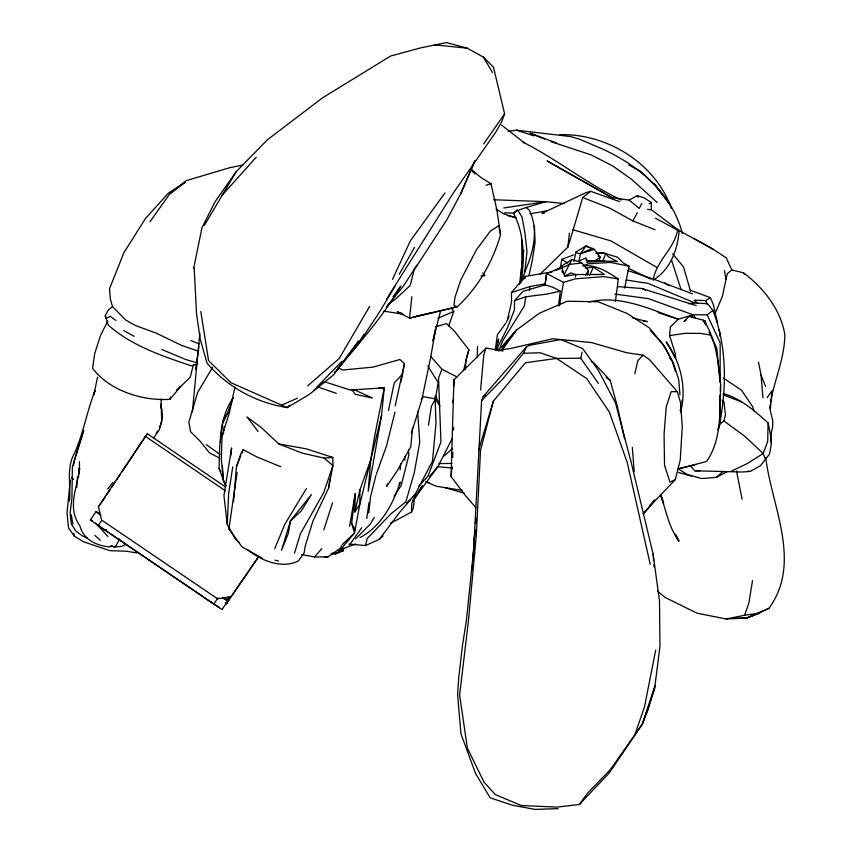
<?xml version="1.0" encoding="UTF-8"?>
<svg xmlns="http://www.w3.org/2000/svg" width="852" height="852" viewBox="0 0 852 852"><rect width="100%" height="100%" fill="white"/><g stroke="black" fill="none" stroke-linecap="round" stroke-linejoin="round"><path stroke-width="1.28" d="M379.044 387.83L384.252 387.809L381.568 415.371L370.758 459.846L359.874 490.007L359.863 504.096L354.517 533.033L338.031 552.511L336.05 553.651M558.486 305.932L560.318 291.139L552.66 287.177L545.056 284.877L523.021 291.341L514.512 300.671L514.448 309.894L507.334 328.052L496.95 348.692M720.153 394.913L719.812 424.85L717.778 429.717M324.186 381.632L350.289 390.046L384.252 387.809L374.55 436.618L370.758 459.846L359.863 504.096L354.837 512.02L355.167 493.798L349.597 526.323M477.301 356.977L477.503 346.508M723.369 393.603C740.846 398.512 754.861 411.058 768.089 422.901L767.705 441.432L763.168 453.53L746.938 463.754L731.517 471.039M78.522 477.322L78.735 468.334M69.438 500.997C71.206 485.065 65.977 468.451 74.316 453.637C83.443 433.423 86.851 411.356 94.987 390.78M224.885 484.117L219.06 468.376L219.773 445.319L222.734 423.103L228.261 411.079L233.235 397.575M234.939 386.904L229.433 412.666L222.052 435.894L221.339 459.228L223.32 480.081L226.057 486.13M452.678 457.375L452.838 452.178M392.591 521.797L390.546 523.373L411.473 512.031L411.825 502.786L422.379 485.768L412.89 500.656L437.907 466.608L452.167 438.642M453.573 429.983L453.679 427.331M558.06 808.644L535.109 809.4L512.371 805.215L490.177 797.823L475.522 773.382L460.921 733.732L457.599 694.486L458.759 677.319L462.487 645.401L466.449 620.086L473.627 549.913L481.593 400.653L483.286 396.404L526.259 347.083L529.497 345.294L560.904 339.533L582.64 348.543L598.264 370.183L615.474 402.836L631.087 462.008L653.101 554.077L659.491 601.086L659.97 646.359L654.496 689.343L642.302 724.189L609.127 773.126L579.296 804.469L557.261 807.1L521.243 805.513L495.3 794.586L484.021 782.147L467.375 748.088L459.633 695.051L468.376 621.342L476.375 534.779L480.507 450.346L493.34 401.175L525.45 362.728L556.59 358.436L580.744 358.223L598.402 383.411M465.437 369.523L465.98 359.299M76.744 487.482L77.436 477.003M160.772 408.044L161.039 404.146M239.38 542.607L235.45 539.305L227.271 524.331L228.634 493.596L232.745 466.885M473.627 549.913L475.033 530.104M475.501 523.501L475.874 518.208M472.029 570.52L472.413 565.27M472.7 561.34L474.99 529.848M475.459 523.288L475.842 518.037M70.279 480.038L67.02 512.925L68.586 528.112L74.369 536.164L83.602 541.808L109.748 550.648L126.33 551.212L136.906 552.959M400.152 469.782L400.61 463.52M452.018 466.182L451.059 476.556L465.043 495.108L475.863 507.664M521.286 281.639C524.683 258.806 524.502 233.895 513.458 213.106L504.597 212.808M223.895 430.484L224.214 426.554M480.571 389.992L483.787 354.901L486.109 348.095L503 351.003M370.758 459.846L368.17 491.391L381.568 415.371M233.554 501.615L236.473 466.64L240.658 454.265L243.235 449.622L256.644 456.821L280.713 466.715M192.392 411.825L199.826 333.175M412.57 427.779L410.77 446.842L397.373 470.549L386.68 486.343L387.585 483.904M230.817 455.831L231.584 447.928L223.948 495.491L227.271 524.331M486.109 348.095L453.924 379.832L451.059 476.556M675.753 357.158L675.21 353.229L669.576 335.592L670.396 326.891L678.245 319.244L693.017 314.793L707.139 314.803L712.89 310.437L707.629 303.791L694.699 302.907L688.501 303.749M719.525 400.6L720.025 395.36M720.409 391.43L720.419 386.201M411.846 296.709L409.556 318.084L397.266 311.811L402.176 313.43M368.81 512.936L370.513 496.908L375.892 475.448M522.361 280.606L524.811 271.937L526.994 251.457L524.938 232.99L522.074 217.164L517.441 209.773L513.458 213.106L516.759 211.253M79.055 473.531L79.619 468.451C77.149 488.388 66.807 507.451 79.907 525.886C83.304 539.54 96.681 545.749 109.599 546.952L112.347 545.887M523.778 250.307L519.486 284.323M529.39 290.372L529.837 286.528L545.546 283.737M540.232 274.035L567.805 247.208L569.434 233.224M342.216 544.63L354.517 533.033L351.663 523.49L355.167 493.798M343.526 548.219L343.218 550.829L334.868 554.237L331.066 553.427M615.463 301.32L618.307 278.966C607.636 272.076 596.081 264.184 582.736 265.877M414.754 496.865L413.263 508.111L411.473 512.031M248.198 550.051C261.543 560.808 281.703 569.083 298.349 560.999L304.068 553.129L305.304 545.738L313.035 520.849L328.616 488.058L329.82 479.122M545.078 285.037L546.622 273.535L558.262 268.795L562.128 268.337M575.494 277.028L575.824 274.525L570.733 272.949L564.642 276.325L561.361 266.165L571.873 259.583L579.594 261.862L581.788 262.97L588.434 270.542L587.635 275.068M366.765 518.559L368.969 502.669M545.056 284.877L546.622 273.535L563.523 282.363L575.366 278.849L603.812 276.602L618.307 278.966M237.08 472.636L228.954 528.858L242.075 546.941L262.139 558.103M495.31 349.693L497.376 334.847L505.683 323.249M769.707 408.31L770.261 404.487M770.634 401.942C774.553 379.257 784.852 357.883 784.798 334.261C780.368 309.042 763.509 287.944 743.508 272.821L731.836 269.977L726.245 257.879L713.22 249.274L676.435 229.081M195.47 369.608L197.994 352.941M198.378 350.374L198.963 346.53M560.318 291.139L547.41 294.015L525.79 296.784L524.385 305.985L503 340.257L498.697 351.152M428.428 425.223L431.41 406.415L435.415 398.938L438.162 382.431L427.789 366.019M752.508 580.627L748.887 603.003L744.637 615.229L726.17 618.978L697.085 613.206L665.242 597.54L657.382 591.107M718.822 428.226C726.671 389.801 727.47 347.541 712.89 310.437M768.089 422.901L770.506 434.435L771.379 443.594L769.59 453.978L760.378 465.746L750.218 471.444L741.943 472.019L694.721 470.773L690.557 465.938M524.917 278.742L525.333 276.357L552.139 271.937M559.455 305.783L563.523 282.363M395.179 405.903L404.444 363.58L399.876 359.501L373.027 367.116L342.717 370.024L337.978 367.755M560.201 268.465L561.819 259.306L573.63 254.929M233.16 397.841C224.438 410.558 220.476 426.863 220.37 442.188M404.444 363.58L401.004 381.803L400.866 379.183M328.616 488.058L332.919 465.522L332.749 457.417L306.432 448.876L278.806 443.956L261.202 427.47L246.952 416.894L258.06 431.453M73.474 465.512L74.71 459.122L83.72 430.377L72.377 467.034L71.941 498.186L70.077 513.106L71.43 524.161L75.86 531.105L82.793 536.164L87.181 538.027M573.971 261.521L575.835 252.117L586.048 245.866L594.376 249.37L600.181 257.155L598.977 260.904M655.721 650.087L644.432 707.107L634.836 734.807M588.05 247.325L586.048 245.866L580.5 253.651L579.009 261.042L586.006 257.868L586.325 260.35M624.686 288.125L629.096 266.197L623.163 262.938L617.423 257.144L602.279 252.703L595.761 253.204M193.638 268.486L201.956 227.75L215.077 201.743L236.121 171.785L267.358 139.803L322.61 97.788L390.61 56.03L421.016 47.808L446.576 42.6L467.152 48.149L483.403 57.116L493.457 67.116L504.597 113.806L501.7 121.793L495.939 131.868L453.733 192.403L386.478 299.254M770.709 436.022L772.7 426.415L772.721 420.505L770.197 410.121L772.285 390.504L767.151 397.66M388.469 410.536L394.263 382.91L402.634 373.943M97.575 377.106L93.816 394.817L95.083 390.61M680.471 412.464C687.17 388.405 680.599 361.919 666.243 341.854L675.689 358.596M580.744 358.223L582.044 352.27M528.932 275.601L532.106 261.457L535.088 242.138L534.417 225.993M107.831 321.002L100.461 335.571L94.689 353.697L92.559 368.288C109.45 390.695 142.572 401.217 169.963 399.311L170.475 397.064M507.685 319.074L511.551 301.896L511.477 292.566L525.333 276.357M634.836 373.794L637.818 360.63L643.1 355.178L649.405 359.544L677.308 391.654L680.556 402.719L682.25 426.831L680.237 460.091L675.263 479.655L643.1 513.373M354.837 512.02L359.874 490.007M348.958 544.13L365.487 545.536L367.223 538.453L391.068 513.745L405.829 501.892L414.296 472.647L419.748 442.252L417.608 411.378M394.955 412.134L386.51 445.926L376.328 474.223M435.297 326.987L446.384 323.568L454.35 331.066L468.856 349.735L463.552 370.492M495.853 350.215L498.654 339.032L495.789 350.204M193.383 364.816L190.209 377.287L176.62 390.418L180.624 386.478L169.963 399.311M440.58 310.916L432.954 341.034L435.542 329.202L430.782 356.86L421.74 400.078L411.324 433.348M720.377 423.614L723.902 421.005L725.457 414.903L723.934 401.686L722.049 400.195M680.184 410.526L681.493 405.477M655.507 218.24L677.585 230.072C674.379 248.944 655.933 260.946 653.228 280.276M704.742 323.43L705.413 321.097L703.262 321.683M567.805 247.208C573.023 230.626 577.88 214.054 582.683 197.504L590.713 191.338L619.617 201.626M452.497 402.602L453.615 398.864M478.739 449.888L493.34 401.175M466.342 358.106L468.856 349.735M294.483 553.267L300.362 533.842L323.717 492.648L332.919 465.522L324.154 458.11L302.087 453.115L278.806 443.956M500.539 234.609C492.893 261.724 477.951 287.667 457.236 306.805L409.556 318.084L457.236 306.805L453.967 305.538L454.936 297.444L460.719 280.106L476.396 249.806L490.411 231.094L498.771 225.695L500.539 234.609L496.844 209.773L490.997 183.723L481.348 177.812L470.602 169.058M725.627 279.371L727.491 273.567L731.836 269.977M323.824 529.859L332.504 502.914M654.144 279.499C670.769 268.753 677.553 249.561 679.172 230.668L651.343 209.73L647.605 209.422M642.302 724.189L655.06 685.594L648.031 709.833L642.302 724.189L610.405 769.548L587.603 793.095L579.296 804.469L581.298 802.509M448.738 325.965L453.754 311.47L451.464 308.456M159.462 428.023L161.71 421.602L161.071 398.97M524.811 271.937C533.171 252.746 539.188 229.71 529.177 209.997L526.163 207.505L518.964 210.029M430.707 356.402L441.954 369.257L438.514 378.032L440.963 441.986L428.013 476.108L418.481 486.417M602.971 260.552L605.815 253.3L597.135 253.566M236.473 466.64L240.818 455.692M241.787 453.264L243.235 449.622M274.738 548.688L285.026 523.916L306.369 488.611M715.201 313.28L722.389 296.304L726 279.445L724.456 270.606M691.899 317.413L693.017 314.793L648.542 298.658L614.963 294.089M460.868 193.468L474.841 160.975L460.868 193.468L447.066 219.369L414.008 270.19L410.227 285.452L396.35 298.37L388.246 304.697M506.439 322.194L509.027 316.177M589.669 275.398L593.45 267.059L604.292 274.482L575.824 274.525L564.642 276.325L564.727 273.364L571.873 259.583M481.593 400.653L502.829 378.852L523.416 353.282L526.259 347.083M392.495 279.403L410.408 240.743L445.01 192.903M222.052 435.894L223.725 432.518M399.087 484.458L400.259 482.115C393.113 503.969 381.195 526.387 360.14 537.484M197.685 363.91L191.37 365.827C162.327 356.083 131.549 345.784 108.332 325.123L105.243 315.794L108.129 310.224L112.475 306.571L110.409 299.222L109.482 288.828L123.902 252.714L145.298 218.762L168.376 193.127L185.001 182.296M365.487 545.536L379.3 539.38L399.748 512.212L414.988 494.597L432.486 461.252L435.968 423.391L435.063 396.18M641.897 203.404L639.256 208.399L629.138 200.092L611.342 197.547M341.62 545.759L338.031 552.511L332.983 552.767M582.683 197.504L609.457 208.048L632.855 220.892L637.328 212.766M116.894 544.055L119.749 538.911M369.63 306.422L339.181 358.554L307.647 385.86M516.12 330.374L501.626 350.417L516.12 330.374L501.242 347.648L516.12 330.374L539.391 313.216L567.24 301.246L598.2 301.757L627.328 313.579L649.362 327.85L664.879 347.083L673.421 363.186L678.746 379.715L679.917 394.646M334.25 372.452L337.179 369.885L357.915 344.751L363.804 334.346M399.247 274.259L414.551 247.421M496.769 350.545L498.047 348.298M733.955 618.573L747.215 617.849L768.898 608.424C802.371 562.363 771.699 506.961 765.735 457.599M204.32 225.418L236.121 171.785M222.936 421.516L228.176 412.613M585.516 275.462L588.434 270.542M212.617 367.308L197.643 392.421L188.867 422.219L190.582 431.73L199.709 440.708L209.4 452.774L219.528 458.088M374.241 517.409L370.183 524.193L355.603 538.954M395.051 286.208L379.385 312.205L357.915 344.751M156.235 433.221L157.524 431.144M224.971 486.567L147.343 433.721L98.438 506.493L101.548 520.018L217.516 598.775L231.169 596.656L258.262 557.059M416.979 265.1L402.985 286.709L386.425 306.869M340.757 364.464L337.179 369.885L358.649 341.013L333.75 374.688L309.116 394.572L287.199 407.597C256.111 402.676 227.495 387.191 207.057 363.154L200.295 339.458L196.556 314.164L194.16 267.997M101.473 502.712L105.105 497.259M106.553 495.076L110.174 489.623M111.623 487.44L115.254 481.987M116.703 479.804L120.334 474.351M121.783 472.168L127.587 463.445A70.471 2.822 -55.6 0 1 129.025 461.209M394.039 496.162L401.154 485.544L408.885 455.192L408.396 449.994M225.269 602.737L226.781 603.727L231.393 596.091M101.718 520.38L98.182 525.546L213.788 604.047L218.016 597.848M213.788 604.047L222.042 609.457L227.644 601.224L227.207 599.659L229.252 596.666M227.985 601.097L230.029 598.093M153.36 438.46L159.218 429.887L162.444 417.842L161.795 408.896M212.712 603.259L90.291 519.997L95.946 511.775L99.407 512.861M231.169 596.656L258.806 556.548M483.723 143.871L504.597 113.806M349.576 544.865L361.706 527.739M149.952 221.797L169.75 193.915L186.258 180.624L230.072 167.61L242.852 165.011M392.953 296.784L400.802 286.07C386.031 311.31 367.436 333.973 348.148 355.731M107.64 489.069L112.752 482.477M644.314 513.17L654.911 500.135M429.514 476.428L437.907 466.608M98.438 506.493L100.749 503.798M650.065 505.108L654.442 500.113M301.544 554.577L314.505 556.942L321.8 548.613M359.203 341.961L362.718 338.01M221.69 195.768L256.25 157.205M421.176 399.3L423.636 396.691L435.415 398.938M318.105 385.796L341.897 361.291M406.841 502.946L410.462 499.24M412.272 497.387L414.988 494.597M289.669 405.169L287.199 407.597L230.913 382.686L208.591 360.63L200.806 311.512M110.653 545.919L114.424 547.059L116.617 544.939M379.3 539.38L383.017 535.961M444.18 455.937L452.689 448.344M678.075 468.802L687.692 474.628L701.622 478.547L716.34 477.354L723.05 471.39M313.77 390.418L322.546 382.718M604.483 261.01L588.508 260.659L586.591 262.246L604.483 261.01L617.338 261.532L608.158 256.633L605.815 253.3M557.591 269.956L560.627 267.549M169.75 193.915L185.086 182.349M697.788 303.472L694.167 300.149L705.68 300.586L710.366 297.604L713.294 304.366L717.618 323.419M594.153 261.479L600.181 257.155L598.115 256.058M314.505 556.942L328.02 556.878L339.735 548.677M649.213 203.788L651.237 202.446L644.101 197.856L637.211 195.609L629.138 200.092M554.95 270.659L560.52 267.39M483.286 396.404L485.48 395.232M716.34 477.354L726.937 471.795M686.201 320.309L683.922 321.46L688.97 316.422L703.433 320.203C716.34 338.947 718.161 362.664 720.771 384.742C719.525 410.472 722.049 439.227 706.617 461.486L678.522 468.813L695.775 464.542M675.263 479.655L669.928 482.125L664.539 465.341L664.059 434.2L666.253 406.745L671.12 391.696L677.308 391.654M575.835 252.117L577.283 253.214L580.5 253.651L592.321 248.315M282.268 404.86L297.401 398.225M726.17 618.978L747.215 617.849L768.898 608.424M125.532 544.652L121.367 546.452L114.424 547.059M437.907 318.275L453.754 311.47M355.327 544.002L341.226 549.423M583.631 265.547L588.21 263.832L610.351 262.416L629.096 266.197M747.215 617.849L759.877 613.152L757.258 613.493M514.512 300.671L525.79 296.784M511.477 292.566L529.837 286.528M486.066 185.278L490.997 183.723M580.5 253.651L594.376 249.37M526.163 207.505L545.908 201.7L564.12 203.575M590.713 191.338L585.931 192.669L541.925 213.341L544.481 213.085M414.349 316.742L432.315 312.556M530.008 213.788L546.782 210.838M503.82 207.963L545.908 201.7L493.606 199.73M496.748 350.534L510.731 348.479L552.66 338.776L591.384 342.557L626.742 352.739L643.1 355.178M669.576 335.592L684.976 333.334L700.227 333.345L710.579 335.06M585.654 268.188L593.45 267.059M103.688 529.891L106.244 529.529M744.637 615.229L757.417 613.493M508.218 131.304L516.546 130.186L570.968 136.629L579.85 139.334L602.385 148.972C638.574 165.544 672.239 193.34 682.303 233.491M581.788 262.97L569.381 264.418L563.438 267.24L561.361 266.165M340.587 551.127L343.218 550.829L341.056 549.54M588.721 302.013C619.958 294.568 649.597 308.893 678.245 319.244L658.181 312.631M324.154 458.11L332.749 457.417M481.114 275.963L485.033 275.665L482.764 272.981M523.416 353.282L540.168 352.781L556.59 358.436L586.719 378.586L609.276 411.878L627.264 462.583L650.225 564.28M438.982 463.563L451.997 463.424M694.721 470.773L700.046 470.73M324.292 556.782L328.02 556.878M559.732 134.648C607.082 133.413 655.38 163.254 671.419 208.431M617.54 286.56L641.971 288.519L696.212 305.591M437.183 466.683L452.593 468.036M434.307 44.847L467.152 48.149M747.705 471.124L750.218 471.444M196.801 362.696L185.8 359.565L161.784 349.448M643.452 321.066L647.371 321.641L632.184 317.785M626.199 280.02L648.116 283.365L694.699 302.907M383.869 311.15L403.273 314.228M462.37 490.432L436.235 486.236L426.65 482.008M90.291 519.997L92.325 520.476M274.908 560.158L278.455 561.021M507.877 215.737L516.568 217.92L503.766 213.895L496.066 209.134M678.533 472.455L691.59 476.13M445.362 487.77L464.372 493.244M572.874 229.731L610.82 240.86L657.222 267.581M425.776 481.785L429.44 482.914M516.546 130.186L533.906 135.862M550.712 141.57L591.15 154.883L612.79 166.012L631.492 179.261L657.169 202.446M627.871 270.521L657.914 280.734L692.463 293.833M317.029 386.691L336.348 393.358M198.569 351.269L181.306 345.284L156.14 333.079L135.969 325.741L125.851 320.15L112.475 306.571M690.088 290.159L710.366 297.604M677.585 230.072L679.172 230.668L672.729 226.717M556.548 143.008L530.082 133.146L544.641 139.1M723.082 394.764L741.453 401.899M190.954 340.587L199.443 343.942M632.855 220.892L655.039 229.752M591.15 361.567L593.556 362.547L610.192 380.386L617.157 405.595L624.601 438.663M353.889 389.556L372.42 398.033L355.422 394.338L351.844 389.79M586.442 259.679L588.508 260.659M628.574 268.348L650.885 279.137M641.971 288.519L645.507 290.223M456.981 376.935L441.954 369.257M621.438 200.05C586.879 183.787 557.101 159.356 523.064 142.209M628.733 165L640.512 171.199L656.04 186.205L669.896 204.384L664.379 197.227M123.604 330.544L134.201 336.327M612.79 198.239L547.08 160.921L612.833 198.005M693.762 238.368L713.22 249.274M561.819 259.306L567.783 263.108M211.136 602.087L219.454 607.678M222.51 597.827L227.644 601.224M664.762 282.853L669.108 285.75M723.497 378.107L741.709 390.429L752.731 406.841L754.286 411.569M223.927 597.433L227.207 599.659M145.17 436.203L225.418 490.827M95.946 511.775L100.877 515.215M96.851 524.385L101.143 527.409M206.216 444.595L219.922 454.34M115.957 320.448L110.302 316.411L106.415 318.265L105.243 315.794M606.123 377.447L610.192 380.386M723.902 421.005L744.691 436.171L763.168 453.53L765.011 458.408M501.647 125.116L525.002 143.36M94.838 535.407L100.344 540.306M650.193 330.278L662.643 343.654L672.047 360.662L675.444 371.568M95.616 523.096L107.874 536.462M470.496 169.228L473.126 172.115M672.611 253.821L683.506 266.889L690.503 291.128M669.832 358.394L671.504 360.407M656.04 186.205L654.155 183.925L662.813 195.183M471.007 168.621L475.022 173.861M693.017 314.793L695.243 317.817M228.954 528.858L232.34 533.448M563.3 272.257L562.096 270.425L562.416 272.747M73.155 479.378L71.856 477.344L73.091 479.335M435.063 398.395L439.877 406.17L435.873 396.468M483.403 57.116L492.509 72.495M743.508 272.821L744.467 274.429M351.663 523.49L354.943 529.092M637.211 195.609L638.191 197.313M676.073 535.386L678.852 541.02C668.841 527.271 665.987 510.667 660.705 494.852M219.06 468.376L220.86 471.614M675.498 534.257L678.852 541.02M703.433 320.203L705.105 323.728M709.024 331.95L716.841 348.393L720.047 382.282M707.139 314.803L720.142 342.738L720.164 381.866M718.832 329.937L719.855 332.312L720.004 336.231M705.68 300.586L707.192 304.207M758.482 362.164L761.081 375.2L765.66 386.446M671.589 260.254L681.121 289.669M660.588 495.001L663.548 503.521L660.971 494.671M226.621 603.099L226.781 603.727M736.49 470.975L742.092 499.155M73.847 533.384L74.369 536.164M705.413 321.097L706.138 324.953M71.28 514.746L72.953 524.204M771.379 443.594L770.506 434.435M223.32 480.081L222.425 465.874M520.753 283.077L521.935 261.031L521.648 239.923M761.081 375.2L762.913 397.82M653.101 554.077L653.622 560.627M653.931 564.557L654.144 567.176M632.301 447.343L634.207 471.657M682.037 400.312L682.154 402.953M453.924 379.832L454.116 385.849M404.732 456.438L404.838 460.314M651.237 202.446L651.343 209.73M79.417 461.646L79.481 468.28M129.515 460.453A70.471 2.822 -55.6 0 1 133.104 454.979M133.626 454.18A70.471 2.822 -55.6 0 1 147.343 433.721M290.5 520.806L288.295 533.48L281.522 550.317L290.5 520.806L311.363 494.618L301.235 510.998L290.5 520.806"/></g></svg>
